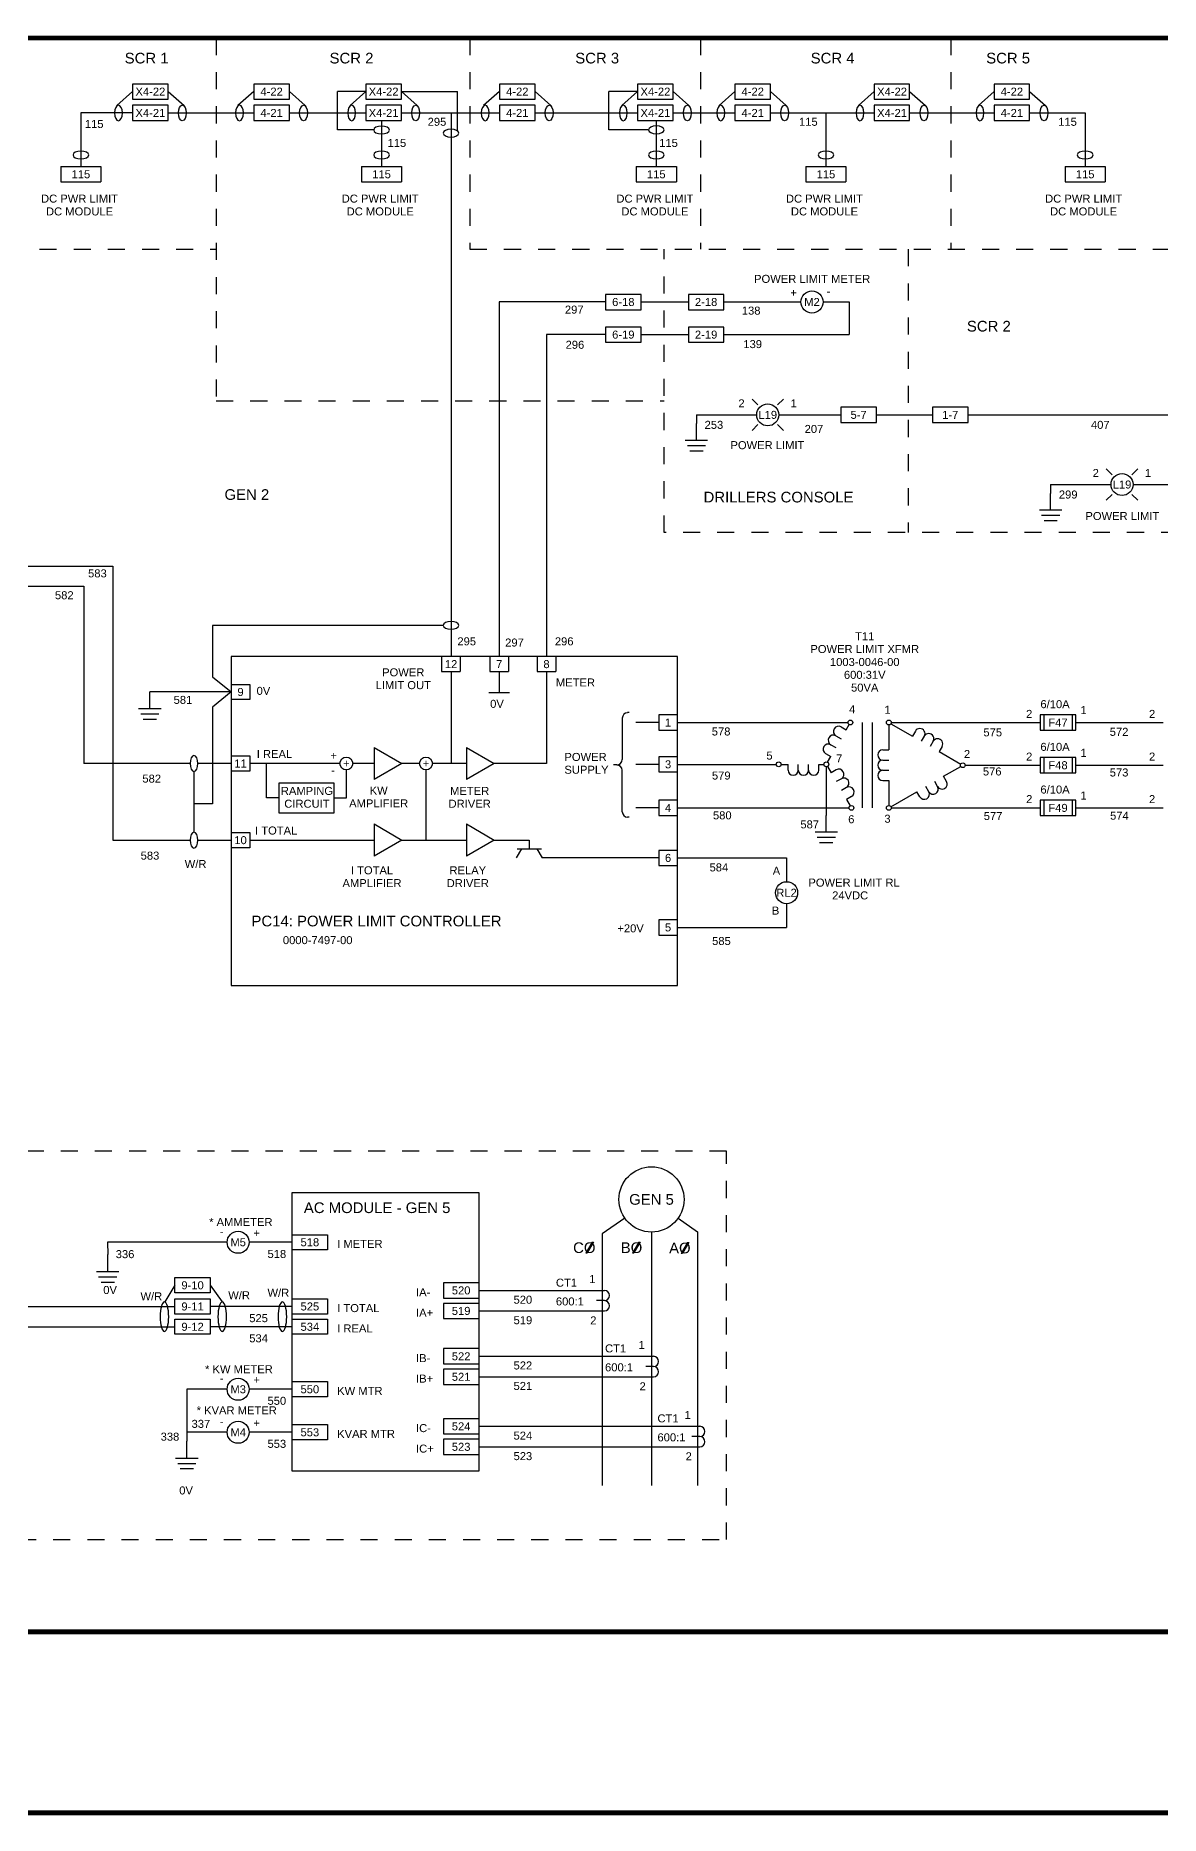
# Model space of a CAD drawing. Extents: x 1.2 to 17.8, y -2.1 to 8.4.
# Drawn here: x 5.66 to 12.25, y -2.07 to 8.36 of the extents above; entities that cross this region are included whole.
import ezdxf
from ezdxf.enums import TextEntityAlignment as Align

# ---------------------------------------------------------------- set-up
doc = ezdxf.new("R2010")
doc.units = 0
doc.header["$MEASUREMENT"] = 0
doc.linetypes.add('DASHED2', pattern=[0.375, 0.25, -0.125])
doc.layers.get('0').update_dxf_attribs({"linetype": 'CONTINUOUS'})
doc.layers.add('DRAWING', color=7, linetype='CONTINUOUS')
doc.styles.get("Standard").update_dxf_attribs({"font": 'ARIAL.TTF'})

# ---------------------------------------------------------------- blocks, each defined once
blk = doc.blocks.new('gnd')
for p, q in [((0, -0.099), (0, 0)), ((0.066, -0.099), (-0.066, -0.099)), ((0.053, -0.13), (-0.053, -0.13)), ((0.039, -0.161), (-0.039, -0.161))]:
    blk.add_line(p, q)
blk = doc.blocks.new('A_phase')
h = blk.add_hatch(color=256)
h.paths.add_polyline_path([(0.1, -0.033), (0.108, -0.033), (0.145, 0.031), (0.137, 0.031)], flags=16)
h.paths.add_polyline_path([(0.01, -0.05), (0.165, -0.05), (0.165, 0.047), (0.01, 0.047)], flags=9)
for p, q in [((0.137, 0.031), (0.1, -0.033)), ((0.145, 0.031), (0.108, -0.033)), ((0.137, 0.031), (0.145, 0.031)), ((0.108, -0.033), (0.1, -0.033))]:
    blk.add_line(p, q)
blk.add_text('AO', height=0.0625).set_placement((0.029, -0.032))
blk = doc.blocks.new('B_phase')
h = blk.add_hatch(color=256)
h.paths.add_polyline_path([(0.094, -0.031), (0.101, -0.031), (0.139, 0.033), (0.131, 0.033)], flags=16)
h.paths.add_polyline_path([(0.01, -0.048), (0.158, -0.048), (0.158, 0.049), (0.01, 0.049)], flags=9)
for p, q in [((0.131, 0.033), (0.094, -0.031)), ((0.139, 0.033), (0.101, -0.031)), ((0.131, 0.033), (0.139, 0.033)), ((0.101, -0.031), (0.094, -0.031))]:
    blk.add_line(p, q)
blk.add_text('BO', height=0.0625).set_placement((0.025, -0.03))
blk = doc.blocks.new('C_phase')
h = blk.add_hatch(color=256)
h.paths.add_polyline_path([(0.099, -0.026), (0.107, -0.026), (0.144, 0.038), (0.136, 0.038)], flags=16)
h.paths.add_polyline_path([(0.013, -0.043), (0.168, -0.043), (0.168, 0.054), (0.013, 0.054)], flags=9)
for p, q in [((0.136, 0.038), (0.099, -0.026)), ((0.144, 0.038), (0.107, -0.026)), ((0.136, 0.038), (0.144, 0.038)), ((0.107, -0.026), (0.099, -0.026))]:
    blk.add_line(p, q)
blk.add_text('CO', height=0.0625).set_placement((0.025, -0.025))

msp = doc.modelspace()

# ---------------------------------------------------------------- linework, layer by layer
at = {"color": 7, "const_width": 0.0288}
msp.add_lwpolyline([(17.8, -2.052), (17.8, 8.343), (1.168, 8.343), (1.168, -2.052)], close=True, dxfattribs=at)
msp.add_lwpolyline([(1.168, -0.992), (17.8, -0.992)], dxfattribs=at)
at = {"layer": 'DRAWING', "color": 7, "linetype": 'DASHED2', "ltscale": 0.1875}
for p, q in [((6.722, 8.343), (6.722, 6.219)), ((8.208, 8.343), (8.208, 7.106)), ((9.559, 8.343), (9.559, 7.106)), ((11.026, 8.343), (11.026, 7.106)), ((5.488, 7.106), (6.722, 7.106)), ((8.208, 7.106), (12.357, 7.106)), ((9.347, 5.447), (9.347, 7.106)), ((10.775, 7.106), (10.775, 5.447)), ((6.722, 6.219), (9.347, 6.219)), ((12.357, 5.447), (9.347, 5.447)), ((9.712, 1.823), (1.168, 1.823)), ((9.712, -0.451), (9.712, 1.823)), ((1.168, -0.451), (9.712, -0.451))]:
    msp.add_line(p, q, dxfattribs=at)
at = {"layer": 'DRAWING', "color": 7}
for p, q in [((6.233, 8.029), (6.141, 7.947)), ((6.233, 8.073), (6.233, 7.984)), ((6.441, 8.073), (6.233, 8.073)), ((6.441, 7.984), (6.441, 8.073)), ((6.441, 8.029), (6.534, 7.947)), ((6.943, 8.029), (6.85, 7.947)), ((6.943, 8.073), (6.943, 7.984)), ((7.151, 8.073), (6.943, 8.073)), ((7.151, 7.984), (7.151, 8.073)), ((7.151, 8.029), (7.243, 7.947)), ((7.432, 7.805), (7.432, 8.029)), ((7.599, 8.029), (7.432, 8.029)), ((7.599, 8.029), (7.507, 7.947)), ((7.599, 8.073), (7.599, 7.984)), ((7.807, 8.073), (7.599, 8.073)), ((7.807, 7.984), (7.807, 8.073)), ((7.807, 8.029), (7.9, 7.947)), ((7.807, 8.029), (8.135, 8.029)), ((8.135, 7.799), (8.135, 8.029)), ((8.382, 8.029), (8.289, 7.947)), ((8.382, 8.073), (8.382, 7.984)), ((8.59, 8.073), (8.382, 8.073)), ((8.59, 7.984), (8.59, 8.073)), ((8.59, 8.029), (8.682, 7.947)), ((9.023, 7.805), (9.023, 8.029)), ((9.191, 8.029), (9.023, 8.029)), ((9.191, 8.029), (9.098, 7.947)), ((9.191, 8.073), (9.191, 7.984)), ((9.399, 8.073), (9.191, 8.073)), ((9.399, 7.984), (9.399, 8.073)), ((9.399, 8.029), (9.491, 7.947)), ((9.761, 8.029), (9.668, 7.947)), ((9.761, 8.073), (9.761, 7.984)), ((9.969, 8.073), (9.761, 8.073)), ((9.969, 7.984), (9.969, 8.073)), ((9.969, 8.029), (10.061, 7.947)), ((10.577, 8.029), (10.484, 7.947)), ((10.577, 8.073), (10.577, 7.984)), ((10.784, 8.073), (10.577, 8.073)), ((10.784, 7.984), (10.784, 8.073)), ((10.784, 8.029), (10.877, 7.947)), ((11.28, 8.029), (11.187, 7.947)), ((11.28, 8.073), (11.28, 7.984)), ((11.487, 8.073), (11.28, 8.073)), ((11.487, 7.984), (11.487, 8.073)), ((11.487, 8.029), (11.58, 7.947)), ((6.233, 7.984), (6.441, 7.984)), ((6.441, 7.949), (6.233, 7.949)), ((6.233, 7.949), (6.233, 7.86)), ((6.441, 7.86), (6.441, 7.949)), ((6.943, 7.984), (7.151, 7.984)), ((7.151, 7.949), (6.943, 7.949)), ((6.943, 7.949), (6.943, 7.86)), ((7.151, 7.86), (7.151, 7.949)), ((7.599, 7.984), (7.807, 7.984)), ((7.807, 7.949), (7.599, 7.949)), ((7.599, 7.949), (7.599, 7.86)), ((7.807, 7.86), (7.807, 7.949)), ((8.382, 7.984), (8.59, 7.984)), ((8.59, 7.949), (8.382, 7.949)), ((8.382, 7.949), (8.382, 7.86)), ((8.59, 7.86), (8.59, 7.949)), ((9.191, 7.984), (9.399, 7.984)), ((9.399, 7.949), (9.191, 7.949)), ((9.191, 7.949), (9.191, 7.86)), ((9.399, 7.86), (9.399, 7.949)), ((9.761, 7.984), (9.969, 7.984)), ((9.969, 7.949), (9.761, 7.949)), ((9.761, 7.949), (9.761, 7.86)), ((9.969, 7.86), (9.969, 7.949)), ((10.577, 7.984), (10.784, 7.984)), ((10.784, 7.949), (10.577, 7.949)), ((10.577, 7.949), (10.577, 7.86)), ((10.784, 7.86), (10.784, 7.949)), ((11.28, 7.984), (11.487, 7.984)), ((11.487, 7.949), (11.28, 7.949)), ((11.28, 7.949), (11.28, 7.86)), ((11.487, 7.86), (11.487, 7.949)), ((6.233, 7.904), (5.93, 7.904)), ((5.93, 7.904), (5.93, 7.591)), ((6.233, 7.86), (6.441, 7.86)), ((6.441, 7.904), (6.943, 7.904)), ((6.943, 7.86), (7.151, 7.86)), ((7.151, 7.904), (7.599, 7.904)), ((7.599, 7.86), (7.807, 7.86)), ((7.691, 7.86), (7.691, 7.591)), ((7.807, 7.904), (8.382, 7.904)), ((8.098, 7.904), (8.098, 4.721)), ((8.382, 7.86), (8.59, 7.86)), ((8.59, 7.904), (9.191, 7.904)), ((9.191, 7.86), (9.399, 7.86)), ((9.3, 7.86), (9.3, 7.591)), ((9.399, 7.904), (9.761, 7.904)), ((9.761, 7.86), (9.969, 7.86)), ((9.969, 7.904), (10.577, 7.904)), ((10.294, 7.904), (10.294, 7.591)), ((10.577, 7.86), (10.784, 7.86)), ((10.784, 7.904), (11.28, 7.904)), ((11.28, 7.86), (11.487, 7.86)), ((11.487, 7.904), (11.812, 7.904)), ((11.812, 7.904), (11.812, 7.591)), ((7.645, 7.805), (7.432, 7.805)), ((9.254, 7.805), (9.023, 7.805)), ((5.812, 7.591), (5.812, 7.5)), ((5.812, 7.591), (6.047, 7.591)), ((6.047, 7.591), (6.047, 7.5)), ((7.573, 7.591), (7.808, 7.591)), ((7.573, 7.591), (7.573, 7.5)), ((7.808, 7.591), (7.808, 7.5)), ((9.183, 7.591), (9.418, 7.591)), ((9.183, 7.591), (9.183, 7.5)), ((9.418, 7.591), (9.418, 7.5)), ((10.176, 7.591), (10.411, 7.591)), ((10.176, 7.591), (10.176, 7.5)), ((10.411, 7.591), (10.411, 7.5)), ((11.694, 7.591), (11.929, 7.591)), ((11.694, 7.591), (11.694, 7.5)), ((11.929, 7.591), (11.929, 7.5)), ((5.812, 7.5), (6.047, 7.5)), ((7.573, 7.5), (7.808, 7.5)), ((9.183, 7.5), (9.418, 7.5)), ((10.176, 7.5), (10.411, 7.5)), ((11.694, 7.5), (11.929, 7.5)), ((9.003, 6.797), (8.38, 6.797)), ((8.38, 6.797), (8.38, 4.721)), ((9.003, 6.841), (9.003, 6.752)), ((9.211, 6.841), (9.003, 6.841)), ((9.211, 6.752), (9.211, 6.841)), ((9.211, 6.797), (9.488, 6.797)), ((9.696, 6.841), (9.488, 6.841)), ((9.488, 6.841), (9.488, 6.752)), ((9.696, 6.752), (9.696, 6.841)), ((9.696, 6.797), (10.147, 6.797)), ((10.277, 6.797), (10.429, 6.797)), ((10.429, 6.797), (10.429, 6.606)), ((9.003, 6.752), (9.211, 6.752)), ((9.488, 6.752), (9.696, 6.752)), ((9.003, 6.606), (8.657, 6.606)), ((8.657, 6.606), (8.657, 4.721)), ((9.211, 6.65), (9.003, 6.65)), ((9.003, 6.65), (9.003, 6.561)), ((9.211, 6.561), (9.211, 6.65)), ((9.211, 6.606), (9.488, 6.606)), ((9.696, 6.65), (9.488, 6.65)), ((9.488, 6.65), (9.488, 6.561)), ((9.696, 6.561), (9.696, 6.65)), ((9.696, 6.606), (10.429, 6.606)), ((9.003, 6.561), (9.211, 6.561)), ((9.488, 6.561), (9.696, 6.561)), ((9.895, 6.194), (9.861, 6.228)), ((10.011, 6.194), (10.045, 6.228)), ((10.589, 6.181), (10.381, 6.181)), ((10.381, 6.181), (10.381, 6.092)), ((10.589, 6.092), (10.589, 6.181)), ((10.918, 6.181), (10.918, 6.092)), ((11.126, 6.181), (10.918, 6.181)), ((11.126, 6.092), (11.126, 6.181)), ((9.535, 6.136), (9.888, 6.136)), ((9.535, 6.136), (9.535, 6.085)), ((9.895, 6.079), (9.861, 6.045)), ((10.011, 6.079), (10.045, 6.045)), ((10.018, 6.136), (10.381, 6.136)), ((10.381, 6.092), (10.589, 6.092)), ((10.589, 6.136), (10.918, 6.136)), ((10.918, 6.092), (11.126, 6.092)), ((11.126, 6.136), (12.672, 6.136)), ((11.97, 5.785), (11.936, 5.819)), ((12.086, 5.785), (12.12, 5.819)), ((11.61, 5.728), (11.963, 5.728)), ((11.61, 5.728), (11.61, 5.676)), ((11.97, 5.67), (11.936, 5.636)), ((12.086, 5.67), (12.12, 5.636)), ((12.093, 5.728), (12.672, 5.728)), ((4.464, 5.25), (6.117, 5.25)), ((6.117, 5.25), (6.117, 3.645)), ((4.464, 5.132), (5.947, 5.132)), ((5.947, 5.132), (5.947, 4.094)), ((8.051, 4.903), (6.701, 4.903)), ((6.701, 4.903), (6.701, 4.602)), ((6.81, 4.721), (6.81, 2.793)), ((9.424, 4.721), (6.81, 4.721)), ((8.043, 4.721), (8.043, 4.632)), ((8.152, 4.721), (8.152, 4.632)), ((8.326, 4.721), (8.326, 4.632)), ((8.435, 4.721), (8.435, 4.632)), ((8.602, 4.721), (8.602, 4.632)), ((8.711, 4.721), (8.711, 4.632)), ((9.424, 2.793), (9.424, 4.721)), ((6.701, 4.602), (6.81, 4.513)), ((8.043, 4.632), (8.152, 4.632)), ((8.098, 4.632), (8.098, 4.094)), ((8.326, 4.632), (8.435, 4.632)), ((8.38, 4.632), (8.38, 4.509)), ((8.602, 4.632), (8.711, 4.632)), ((8.657, 4.632), (8.657, 4.094)), ((6.81, 4.513), (6.334, 4.513)), ((6.81, 4.513), (6.701, 4.424)), ((6.81, 4.557), (6.919, 4.557)), ((6.919, 4.557), (6.919, 4.468)), ((8.319, 4.509), (8.441, 4.509)), ((6.701, 4.424), (6.701, 3.858)), ((6.919, 4.468), (6.81, 4.468)), ((9.141, 4.392), (9.132, 4.392)), ((9.424, 4.379), (9.315, 4.379)), ((9.315, 4.379), (9.315, 4.29)), ((11.757, 4.379), (11.549, 4.379)), ((11.549, 4.379), (11.549, 4.29)), ((11.57, 4.379), (11.57, 4.29)), ((11.736, 4.379), (11.736, 4.29)), ((11.757, 4.29), (11.757, 4.379)), ((9.101, 4.36), (9.101, 4.117)), ((9.315, 4.334), (9.18, 4.334)), ((9.315, 4.29), (9.424, 4.29)), ((9.424, 4.334), (10.423, 4.334)), ((10.382, 4.308), (10.412, 4.291)), ((10.412, 4.291), (10.43, 4.322)), ((10.505, 4.334), (10.505, 3.834)), ((10.564, 4.334), (10.564, 3.834)), ((10.662, 4.32), (10.662, 4.174)), ((10.674, 4.327), (10.8, 4.254)), ((10.676, 4.334), (11.549, 4.334)), ((10.818, 4.284), (10.8, 4.254)), ((11.549, 4.29), (11.757, 4.29)), ((11.757, 4.334), (12.269, 4.334)), ((7.648, 4.188), (7.648, 4)), ((7.648, 4.188), (7.81, 4.094)), ((8.188, 4.188), (8.35, 4.094)), ((8.188, 4.188), (8.188, 4)), ((10.322, 4.204), (10.352, 4.187)), ((10.352, 4.256), (10.382, 4.239)), ((10.627, 4.174), (10.662, 4.174)), ((10.87, 4.254), (10.852, 4.224)), ((10.922, 4.224), (10.904, 4.194)), ((10.974, 4.194), (10.956, 4.164)), ((6.569, 4.094), (5.947, 4.094)), ((6.81, 4.094), (6.615, 4.094)), ((6.81, 4.139), (6.919, 4.139)), ((6.919, 4.139), (6.919, 4.049)), ((7.448, 4.094), (6.919, 4.094)), ((7.018, 3.892), (7.018, 4.094)), ((7.648, 4.094), (7.523, 4.094)), ((7.81, 4.094), (7.648, 4)), ((7.913, 4.094), (7.81, 4.094)), ((8.188, 4.094), (7.988, 4.094)), ((8.35, 4.094), (8.188, 4)), ((8.657, 4.094), (8.35, 4.094)), ((9.069, 4.086), (9.05, 4.086)), ((9.315, 4.089), (9.18, 4.089)), ((9.315, 4.134), (9.315, 4.045)), ((9.424, 4.134), (9.315, 4.134)), ((9.424, 4.089), (10.003, 4.089)), ((10.031, 4.089), (10.072, 4.089)), ((10.072, 4.055), (10.072, 4.089)), ((10.132, 4.055), (10.132, 4.089)), ((10.192, 4.055), (10.192, 4.089)), ((10.252, 4.055), (10.252, 4.089)), ((10.252, 4.089), (10.282, 4.089)), ((10.292, 4.152), (10.322, 4.135)), ((10.296, 4.075), (10.296, 3.79)), ((10.303, 4.102), (10.322, 4.135)), ((10.303, 4.077), (10.324, 4.04)), ((10.627, 4.114), (10.662, 4.114)), ((10.956, 4.164), (11.083, 4.091)), ((10.983, 4.02), (11.083, 4.077)), ((11.109, 4.084), (11.549, 4.084)), ((11.549, 4.129), (11.549, 4.04)), ((11.757, 4.129), (11.549, 4.129)), ((11.57, 4.129), (11.57, 4.04)), ((11.736, 4.129), (11.736, 4.04)), ((11.757, 4.04), (11.757, 4.129)), ((11.757, 4.084), (12.269, 4.084)), ((6.592, 4.048), (6.592, 3.692)), ((6.919, 4.049), (6.81, 4.049)), ((7.09, 3.979), (7.09, 3.806)), ((7.413, 3.979), (7.09, 3.979)), ((7.413, 3.806), (7.413, 3.979)), ((7.485, 3.892), (7.485, 4.057)), ((7.951, 4.057), (7.951, 3.645)), ((9.101, 3.811), (9.101, 4.054)), ((9.315, 4.045), (9.424, 4.045)), ((10.354, 4.057), (10.324, 4.04)), ((10.384, 4.005), (10.354, 3.988)), ((10.627, 4.054), (10.662, 4.054)), ((10.627, 3.994), (10.662, 3.994)), ((10.662, 3.994), (10.662, 3.848)), ((10.948, 3.959), (10.931, 3.989)), ((11, 3.989), (10.983, 4.02)), ((11.549, 4.04), (11.757, 4.04)), ((6.701, 3.858), (6.592, 3.858)), ((7.09, 3.892), (7.018, 3.892)), ((7.413, 3.892), (7.485, 3.892)), ((9.315, 3.879), (9.315, 3.79)), ((9.424, 3.879), (9.315, 3.879)), ((10.414, 3.953), (10.384, 3.936)), ((10.444, 3.901), (10.414, 3.884)), ((10.414, 3.884), (10.436, 3.846)), ((10.674, 3.841), (10.827, 3.929)), ((10.844, 3.899), (10.827, 3.929)), ((10.896, 3.929), (10.879, 3.959)), ((11.757, 3.879), (11.549, 3.879)), ((11.549, 3.879), (11.549, 3.79)), ((11.57, 3.879), (11.57, 3.79)), ((11.736, 3.879), (11.736, 3.79)), ((11.757, 3.79), (11.757, 3.879)), ((7.09, 3.806), (7.413, 3.806)), ((9.141, 3.779), (9.132, 3.779)), ((9.315, 3.834), (9.18, 3.834)), ((9.315, 3.79), (9.424, 3.79)), ((9.424, 3.834), (10.429, 3.834)), ((10.676, 3.834), (11.549, 3.834)), ((11.549, 3.79), (11.757, 3.79)), ((11.757, 3.834), (12.269, 3.834)), ((6.81, 3.69), (6.919, 3.69)), ((6.919, 3.69), (6.919, 3.601)), ((7.648, 3.74), (7.81, 3.645)), ((7.648, 3.74), (7.648, 3.551)), ((8.188, 3.74), (8.188, 3.551)), ((8.188, 3.74), (8.35, 3.645)), ((6.117, 3.645), (6.569, 3.645)), ((6.615, 3.645), (6.81, 3.645)), ((6.919, 3.601), (6.81, 3.601)), ((6.919, 3.645), (7.648, 3.645)), ((7.81, 3.645), (7.648, 3.551)), ((7.81, 3.645), (8.188, 3.645)), ((8.35, 3.645), (8.188, 3.551)), ((8.35, 3.645), (8.556, 3.645)), ((8.511, 3.594), (8.48, 3.541)), ((8.485, 3.594), (8.627, 3.594)), ((8.556, 3.645), (8.556, 3.594)), ((8.601, 3.594), (8.632, 3.541)), ((9.315, 3.585), (9.315, 3.496)), ((9.424, 3.585), (9.315, 3.585)), ((9.315, 3.541), (8.632, 3.541)), ((9.315, 3.496), (9.424, 3.496)), ((9.424, 3.541), (10.063, 3.541)), ((10.063, 3.541), (10.063, 3.402)), ((10.063, 3.273), (10.063, 3.134)), ((9.315, 3.178), (9.315, 3.089)), ((9.424, 3.178), (9.315, 3.178)), ((9.424, 3.134), (10.063, 3.134)), ((9.315, 3.089), (9.424, 3.089)), ((6.81, 2.793), (9.424, 2.793)), ((7.167, -0.05), (7.167, 1.581)), ((7.167, 1.581), (8.261, 1.581)), ((8.261, 1.581), (8.261, -0.05)), ((9.116, 1.431), (8.983, 1.339)), ((9.428, 1.431), (9.542, 1.352)), ((6.786, 1.29), (6.085, 1.29)), ((6.085, 1.29), (6.087, 1.218)), ((7.167, 1.29), (6.916, 1.29)), ((7.167, 1.334), (7.375, 1.334)), ((7.375, 1.334), (7.375, 1.245)), ((8.983, 1.339), (8.983, -0.134)), ((9.272, 1.35), (9.272, -0.134)), ((9.542, 1.352), (9.542, -0.134)), ((7.375, 1.245), (7.167, 1.245)), ((6.48, 1.083), (6.688, 1.083)), ((6.48, 0.994), (6.48, 1.083)), ((6.688, 1.083), (6.688, 0.994)), ((8.261, 1.052), (8.053, 1.052)), ((8.053, 1.052), (8.053, 0.963)), ((6.48, 1.038), (6.421, 0.941)), ((6.688, 0.994), (6.48, 0.994)), ((6.48, 0.869), (6.48, 0.958)), ((6.48, 0.958), (6.688, 0.958)), ((6.688, 1.038), (6.757, 0.941)), ((6.688, 0.958), (6.688, 0.869)), ((7.167, 0.958), (7.375, 0.958)), ((7.375, 0.958), (7.375, 0.869)), ((8.053, 0.963), (8.261, 0.963)), ((8.261, 1.008), (8.996, 1.008)), ((8.996, 0.948), (8.949, 0.948)), ((4.464, 0.914), (6.48, 0.914)), ((6.688, 0.869), (6.48, 0.869)), ((6.48, 0.84), (6.688, 0.84)), ((6.48, 0.751), (6.48, 0.84)), ((7.167, 0.914), (6.688, 0.914)), ((6.688, 0.84), (6.688, 0.751)), ((7.375, 0.869), (7.167, 0.869)), ((7.167, 0.84), (7.375, 0.84)), ((7.375, 0.84), (7.375, 0.751)), ((8.261, 0.932), (8.053, 0.932)), ((8.053, 0.932), (8.053, 0.843)), ((8.053, 0.843), (8.261, 0.843)), ((8.261, 0.888), (8.996, 0.888)), ((4.464, 0.795), (6.48, 0.795)), ((6.688, 0.751), (6.48, 0.751)), ((7.167, 0.795), (6.688, 0.795)), ((7.375, 0.751), (7.167, 0.751)), ((8.261, 0.667), (8.053, 0.667)), ((8.053, 0.667), (8.053, 0.578)), ((8.053, 0.578), (8.261, 0.578)), ((8.261, 0.546), (8.053, 0.546)), ((8.053, 0.546), (8.053, 0.457)), ((8.261, 0.622), (9.284, 0.622)), ((9.284, 0.562), (9.238, 0.562)), ((6.55, 0.429), (6.55, 0.125)), ((6.786, 0.429), (6.55, 0.429)), ((7.167, 0.429), (6.916, 0.429)), ((7.167, 0.474), (7.375, 0.474)), ((7.375, 0.474), (7.375, 0.385)), ((8.053, 0.457), (8.261, 0.457)), ((8.261, 0.502), (9.284, 0.502)), ((7.375, 0.385), (7.167, 0.385)), ((7.167, 0.222), (7.375, 0.222)), ((7.375, 0.222), (7.375, 0.133)), ((8.261, 0.256), (8.053, 0.256)), ((8.053, 0.256), (8.053, 0.167)), ((8.261, 0.212), (9.555, 0.212)), ((6.786, 0.177), (6.55, 0.177)), ((7.167, 0.177), (6.916, 0.177)), ((7.375, 0.133), (7.167, 0.133)), ((8.053, 0.167), (8.261, 0.167)), ((8.261, 0.136), (8.053, 0.136)), ((8.053, 0.136), (8.053, 0.047)), ((9.555, 0.152), (9.509, 0.152)), ((8.053, 0.047), (8.261, 0.047)), ((8.261, 0.092), (9.555, 0.092)), ((8.261, -0.05), (7.167, -0.05))]:
    msp.add_line(p, q, dxfattribs=at)
for centre, radius in [((10.212, 6.797), 0.0646), ((9.953, 6.136), 0.0646), ((12.028, 5.728), 0.0646), ((10.437, 4.334), 0.014), ((10.662, 4.334), 0.014), ((7.485, 4.094), 0.0375), ((7.951, 4.094), 0.0375), ((10.017, 4.089), 0.014), ((10.296, 4.089), 0.014), ((11.095, 4.084), 0.014), ((10.443, 3.834), 0.014), ((10.662, 3.834), 0.014), ((10.063, 3.337), 0.0646), ((9.272, 1.541), 0.191), ((6.851, 1.29), 0.0646), ((6.851, 0.429), 0.0646), ((6.851, 0.177), 0.0646)]:
    msp.add_circle(centre, radius, dxfattribs=at)
for centre, radius, start, end in [((9.132, 4.36), 0.0312, 90, 180), ((10.367, 4.282), 0.03, 60, 240), ((10.844, 4.269), 0.03, 330, 150), ((10.307, 4.178), 0.03, 60, 240), ((10.337, 4.23), 0.03, 60, 240), ((10.627, 4.144), 0.03, 90, 270), ((10.896, 4.239), 0.03, 330, 150), ((10.948, 4.209), 0.03, 330, 150), ((9.069, 4.117), 0.0312, 270, 0), ((9.069, 4.054), 0.0312, 0, 90), ((10.627, 4.084), 0.03, 90, 270), ((10.102, 4.055), 0.03, 180, 0), ((10.162, 4.055), 0.03, 180, 0), ((10.222, 4.055), 0.03, 180, 0), ((10.369, 4.031), 0.03, 300, 120), ((10.399, 3.979), 0.03, 300, 120), ((10.627, 4.024), 0.03, 90, 270), ((10.974, 3.974), 0.03, 210, 30), ((10.429, 3.927), 0.03, 300, 120), ((10.87, 3.914), 0.03, 210, 30), ((10.922, 3.944), 0.03, 210, 30), ((9.132, 3.811), 0.0312, 180, 270), ((8.996, 0.978), 0.03, 270, 90), ((8.996, 0.918), 0.03, 270, 90), ((9.284, 0.592), 0.03, 270, 90), ((9.284, 0.532), 0.03, 270, 90), ((9.555, 0.182), 0.03, 270, 90), ((9.555, 0.122), 0.03, 270, 90)]:
    msp.add_arc(centre, radius, start, end, dxfattribs=at)
at = {"layer": 'DRAWING', "color": 7, "extrusion": (0, 0, -1)}
for centre, major_axis, ratio in [((6.15, 7.904), (0, -0.0462), 0.494192), ((6.859, 7.904), (0, -0.0462), 0.494192), ((7.516, 7.904), (0, -0.0462), 0.494192), ((8.298, 7.904), (0, -0.0462), 0.494192), ((9.107, 7.904), (0, -0.0462), 0.494192), ((9.678, 7.904), (0, -0.0462), 0.494192), ((10.493, 7.904), (0, -0.0462), 0.494192), ((11.196, 7.904), (0, -0.0462), 0.494192), ((7.691, 7.804), (0.0462, 0), 0.494192), ((9.3, 7.805), (0.0462, 0), 0.494192), ((8.098, 7.786), (0.0462, 0), 0.494192), ((5.93, 7.658), (0.0462, 0), 0.494192), ((7.691, 7.658), (0.0462, 0), 0.494192), ((9.3, 7.658), (0.0462, 0), 0.494192), ((10.294, 7.658), (0.0462, 0), 0.494192), ((11.812, 7.658), (0.0462, 0), 0.494192), ((8.098, 4.903), (0.0462, 0), 0.494192), ((6.592, 4.094), (0, 0.0462), 0.494192), ((6.592, 3.645), (0, 0.0462), 0.494192), ((6.419, 0.854), (0, -0.0865), 0.292624), ((6.758, 0.854), (0, -0.0865), 0.292624), ((7.11, 0.854), (0, -0.0865), 0.292624)]:
    msp.add_ellipse(centre, major_axis=major_axis, ratio=ratio, dxfattribs=at)
at = {"layer": 'DRAWING', "color": 7}
for centre in [(6.524, 7.904), (7.234, 7.904), (7.891, 7.904), (8.673, 7.904), (9.482, 7.904), (10.052, 7.904), (10.868, 7.904), (11.571, 7.904)]:
    msp.add_ellipse(centre, major_axis=(0, -0.0462), ratio=0.494192, dxfattribs=at)

# ---------------------------------------------------------------- block references
for name, p in [('gnd', (9.535, 6.085)), ('gnd', (11.61, 5.676)), ('gnd', (6.334, 4.513)), ('gnd', (10.296, 3.79)), ('C_phase', (8.788, 1.252)), ('B_phase', (9.067, 1.257)), ('A_phase', (9.346, 1.257))]:
    msp.add_blockref(name, p, dxfattribs=at)
at = {"layer": 'DRAWING', "color": 7, "xscale": -1}
for p in [(6.087, 1.218), (6.55, 0.125)]:
    msp.add_blockref('gnd', p, dxfattribs=at)

# ---------------------------------------------------------------- texts
at = {"layer": 'DRAWING', "color": 7}
for s, height, p in [('SCR 1', 0.0625, (6.315, 8.194)), ('SCR 2', 0.0625, (7.515, 8.194)), ('SCR 3', 0.0625, (8.954, 8.194)), ('SCR 4', 0.0625, (10.333, 8.194)), ('SCR 5', 0.0625, (11.361, 8.194)), ('DC PWR LIMIT', 0.04688, (5.922, 7.379)), ('DC PWR LIMIT', 0.04688, (7.683, 7.379)), ('DC PWR LIMIT', 0.04688, (9.292, 7.379)), ('DC PWR LIMIT', 0.04688, (10.285, 7.379)), ('DC PWR LIMIT', 0.04688, (11.803, 7.379)), ('DC MODULE', 0.0469, (5.922, 7.304)), ('DC MODULE', 0.0469, (7.683, 7.304)), ('DC MODULE', 0.0469, (9.292, 7.304)), ('DC MODULE', 0.0469, (10.285, 7.304)), ('DC MODULE', 0.0469, (11.803, 7.304)), ('POWER LIMIT METER', 0.04688, (10.213, 6.909)), ('SCR 2', 0.0625, (11.248, 6.624)), ('POWER LIMIT', 0.04688, (9.951, 5.935)), ('GEN 2', 0.0625, (6.902, 5.638)), ('DRILLERS CONSOLE', 0.0625, (10.016, 5.623)), ('POWER LIMIT', 0.04688, (12.03, 5.52)), ('T11', 0.0469, (10.521, 4.816)), ('POWER LIMIT XFMR', 0.04688, (10.521, 4.741)), ('1003-0046-00', 0.04688, (10.521, 4.665)), ('600:31V', 0.0469, (10.521, 4.59)), ('50VA', 0.0469, (10.521, 4.515)), ('RAMPING', 0.0469, (7.254, 3.91)), ('CIRCUIT', 0.0469, (7.254, 3.835)), ('AMPLIFIER', 0.0469, (7.674, 3.837)), ('KW', 0.0469, (7.674, 3.912)), ('DRIVER', 0.0469, (8.207, 3.835)), ('METER', 0.0469, (8.207, 3.91)), ('I TOTAL', 0.0469, (7.635, 3.445)), ('RELAY', 0.0469, (8.196, 3.445)), ('AMPLIFIER', 0.0469, (7.635, 3.37)), ('DRIVER', 0.0469, (8.196, 3.37)), ('AC MODULE - GEN 5', 0.0625, (7.665, 1.461))]:
    msp.add_text(s, height=height, dxfattribs=at).set_placement(p, align=Align.CENTER)
for s, height, p in [('X4-22', 0.0469, (6.337, 8.029)), ('4-22', 0.0469, (7.047, 8.029)), ('X4-22', 0.0469, (7.703, 8.029)), ('4-22', 0.0469, (8.486, 8.029)), ('X4-22', 0.0469, (9.295, 8.029)), ('4-22', 0.0469, (9.865, 8.029)), ('X4-22', 0.0469, (10.681, 8.029)), ('4-22', 0.0469, (11.383, 8.029)), ('X4-21', 0.0469, (6.337, 7.904)), ('4-21', 0.0469, (7.047, 7.904)), ('X4-21', 0.0469, (7.703, 7.904)), ('4-21', 0.0469, (8.486, 7.904)), ('X4-21', 0.0469, (9.295, 7.904)), ('4-21', 0.0469, (9.865, 7.904)), ('X4-21', 0.0469, (10.681, 7.904)), ('4-21', 0.0469, (11.383, 7.904)), ('115', 0.0469, (5.93, 7.545)), ('115', 0.0469, (7.691, 7.545)), ('115', 0.0469, (9.3, 7.545)), ('115', 0.0469, (10.294, 7.545)), ('115', 0.0469, (11.812, 7.545)), ('6-18', 0.0469, (9.107, 6.797)), ('2-18', 0.0469, (9.592, 6.797)), ('M2', 0.0469, (10.212, 6.797)), ('6-19', 0.0469, (9.107, 6.606)), ('2-19', 0.0469, (9.592, 6.606)), ('L19', 0.0469, (9.953, 6.136)), ('5-7', 0.0469, (10.485, 6.136)), ('1-7', 0.0469, (11.022, 6.136)), ('L19', 0.0469, (12.028, 5.728)), ('12', 0.0469, (8.098, 4.676)), ('7', 0.0469, (8.38, 4.676)), ('8', 0.0469, (8.657, 4.676)), ('POWER', 0.0469, (7.818, 4.628)), ('9', 0.0469, (6.865, 4.513)), ('LIMIT OUT', 0.0469, (7.818, 4.553)), ('1', 0.0469, (9.369, 4.334)), ('F47', 0.0469, (11.653, 4.334)), ('11', 0.0469, (6.865, 4.094)), ('+', 0.0469, (7.485, 4.094)), ('+', 0.0469, (7.951, 4.094)), ('3', 0.0469, (9.369, 4.089)), ('F48', 0.0469, (11.653, 4.084)), ('4', 0.0469, (9.369, 3.834)), ('F49', 0.0469, (11.653, 3.834)), ('10', 0.0469, (6.865, 3.645)), ('6', 0.0469, (9.369, 3.541)), ('RL2', 0.0469, (10.063, 3.337)), ('5', 0.0469, (9.369, 3.134)), ('GEN 5', 0.0625, (9.272, 1.541)), ('M5', 0.0469, (6.851, 1.29)), ('518', 0.0469, (7.271, 1.29)), ('9-10', 0.0469, (6.584, 1.038)), ('520', 0.0469, (8.157, 1.008)), ('9-11', 0.0469, (6.584, 0.914)), ('525', 0.0469, (7.271, 0.914)), ('519', 0.0469, (8.157, 0.888)), ('9-12', 0.0469, (6.584, 0.795)), ('534', 0.0469, (7.271, 0.795)), ('522', 0.0469, (8.157, 0.622)), ('521', 0.0469, (8.157, 0.502)), ('M3', 0.0469, (6.851, 0.429)), ('550', 0.0469, (7.271, 0.429)), ('524', 0.0469, (8.157, 0.212)), ('M4', 0.0469, (6.851, 0.177)), ('553', 0.0469, (7.271, 0.177)), ('523', 0.0469, (8.157, 0.092))]:
    msp.add_text(s, height=height, dxfattribs=at).set_placement(p, align=Align.MIDDLE_CENTER)
for s, height, p in [('115', 0.0469, (5.953, 7.816)), ('295', 0.0469, (7.961, 7.829)), ('115', 0.0469, (10.136, 7.829)), ('115', 0.0469, (11.654, 7.829)), ('115', 0.0469, (7.726, 7.705)), ('115', 0.0469, (9.317, 7.705)), ('297', 0.0469, (8.765, 6.729)), ('+', 0.0469, (10.085, 6.828)), ('-', 0.0469, (10.298, 6.837)), ('138', 0.0469, (9.801, 6.723)), ('296', 0.0469, (8.769, 6.523)), ('139', 0.0469, (9.81, 6.527)), ('2', 0.0469, (9.781, 6.18)), ('1', 0.0469, (10.087, 6.18)), ('253', 0.0469, (9.583, 6.054)), ('207', 0.0469, (10.169, 6.03)), ('407', 0.0469, (11.846, 6.054)), ('2', 0.0469, (11.856, 5.772)), ('1', 0.0469, (12.162, 5.772)), ('299', 0.0469, (11.658, 5.646)), ('583', 0.0469, (5.972, 5.184)), ('582', 0.0469, (5.778, 5.056)), ('295', 0.0469, (8.135, 4.786)), ('297', 0.0469, (8.415, 4.779)), ('296', 0.0469, (8.706, 4.786)), ('METER', 0.0469, (8.712, 4.545)), ('581', 0.0469, (6.473, 4.443)), ('0V', 0.0469, (6.959, 4.496)), ('0V', 0.0469, (8.327, 4.42)), ('4', 0.0469, (10.429, 4.388)), ('1', 0.0469, (10.636, 4.385)), ('2', 0.0469, (11.466, 4.361)), ('6/10A', 0.0469, (11.55, 4.418)), ('1', 0.0469, (11.784, 4.383)), ('2', 0.0469, (12.186, 4.361)), ('578', 0.0469, (9.625, 4.258)), ('575', 0.0469, (11.216, 4.253)), ('572', 0.0469, (11.956, 4.256)), ('I REAL', 0.0469, (6.96, 4.126)), ('2', 0.0469, (11.102, 4.126)), ('6/10A', 0.0469, (11.55, 4.168)), ('1', 0.0469, (11.784, 4.133)), ('+', 0.0469, (7.391, 4.117)), ('SUPPLY', 0.0469, (8.762, 4.034)), ('POWER', 0.0469, (8.762, 4.109)), ('5', 0.0469, (9.945, 4.117)), ('7', 0.0469, (10.353, 4.1)), ('576', 0.0469, (11.213, 4.024)), ('2', 0.0469, (11.466, 4.111)), ('573', 0.0469, (11.956, 4.018)), ('2', 0.0469, (12.186, 4.111)), ('582', 0.0469, (6.29, 3.982)), ('-', 0.0469, (7.396, 4.031)), ('579', 0.0469, (9.626, 4)), ('6/10A', 0.0469, (11.55, 3.918)), ('2', 0.0469, (11.466, 3.862)), ('1', 0.0469, (11.784, 3.883)), ('2', 0.0469, (12.186, 3.862)), ('580', 0.0469, (9.632, 3.767)), ('587', 0.0469, (10.144, 3.714)), ('6', 0.0469, (10.424, 3.744)), ('3', 0.0469, (10.636, 3.747)), ('577', 0.0469, (11.218, 3.763)), ('574', 0.0469, (11.958, 3.765)), ('I TOTAL', 0.0469, (6.95, 3.678)), ('583', 0.0469, (6.28, 3.531)), ('W/R', 0.0469, (6.538, 3.482)), ('584', 0.0469, (9.612, 3.462)), ('A', 0.0469, (9.982, 3.442)), ('POWER LIMIT RL', 0.04688, (10.191, 3.373)), ('24VDC', 0.0469, (10.33, 3.298)), ('B', 0.0469, (9.977, 3.209)), ('PC14: POWER LIMIT CONTROLLER', 0.0625, (6.929, 3.14)), ('+20V', 0.0469, (9.072, 3.105)), ('0000-7497-00', 0.04688, (7.113, 3.036)), ('585', 0.0469, (9.627, 3.031)), ('* AMMETER', 0.0469, (6.681, 1.385)), ('I METER', 0.0469, (7.431, 1.257)), ('336', 0.0469, (6.134, 1.197)), ('518', 0.0469, (7.023, 1.198)), ('CT1', 0.0469, (8.712, 1.03)), ('1', 0.0469, (8.907, 1.051)), ('0V', 0.0469, (6.061, 0.987)), ('W/R', 0.0469, (6.279, 0.95)), ('W/R', 0.0469, (6.793, 0.956)), ('W/R', 0.0469, (7.023, 0.971)), ('IA-', 0.0469, (7.893, 0.974)), ('520', 0.0469, (8.464, 0.93)), ('600:1', 0.0469, (8.712, 0.92)), ('525', 0.0469, (6.916, 0.822)), ('I TOTAL', 0.0469, (7.431, 0.881)), ('IA+', 0.0469, (7.893, 0.854)), ('519', 0.0469, (8.464, 0.81)), ('2', 0.0469, (8.913, 0.809)), ('534', 0.0469, (6.916, 0.704)), ('I REAL', 0.0469, (7.431, 0.762)), ('IB-', 0.0469, (7.893, 0.588)), ('CT1', 0.0469, (9, 0.645)), ('1', 0.0469, (9.196, 0.665)), ('* KW METER', 0.0469, (6.657, 0.523)), ('522', 0.0469, (8.464, 0.545)), ('600:1', 0.0469, (9, 0.534)), ('KW MTR', 0.0469, (7.431, 0.396)), ('IB+', 0.0469, (7.893, 0.468)), ('521', 0.0469, (8.464, 0.425)), ('2', 0.0469, (9.202, 0.423)), ('* KVAR METER', 0.04688, (6.608, 0.282)), ('550', 0.0469, (7.023, 0.338)), ('337', 0.0469, (6.578, 0.203)), ('IC-', 0.0469, (7.893, 0.178)), ('CT1', 0.0469, (9.307, 0.235)), ('1', 0.0469, (9.466, 0.255)), ('338', 0.0469, (6.397, 0.128)), ('553', 0.0469, (7.023, 0.086)), ('KVAR MTR', 0.0469, (7.431, 0.144)), ('IC+', 0.0469, (7.893, 0.058)), ('524', 0.0469, (8.464, 0.134)), ('600:1', 0.0469, (9.307, 0.124)), ('523', 0.0469, (8.464, 0.014)), ('2', 0.0469, (9.472, 0.013)), ('0V', 0.0469, (6.506, -0.187))]:
    msp.add_text(s, height=height, dxfattribs=at).set_placement(p)
at = {"layer": 'DRAWING', "color": 7, "text_generation_flag": 2}
for s, p in [('+', (6.978, 1.321)), ('-', (6.765, 1.33)), ('-', (6.765, 0.47)), ('+', (6.978, 0.461)), ('-', (6.765, 0.217)), ('+', (6.978, 0.208))]:
    msp.add_text(s, height=0.0469, dxfattribs=at).set_placement(p)

doc.saveas('drawing.dxf')
